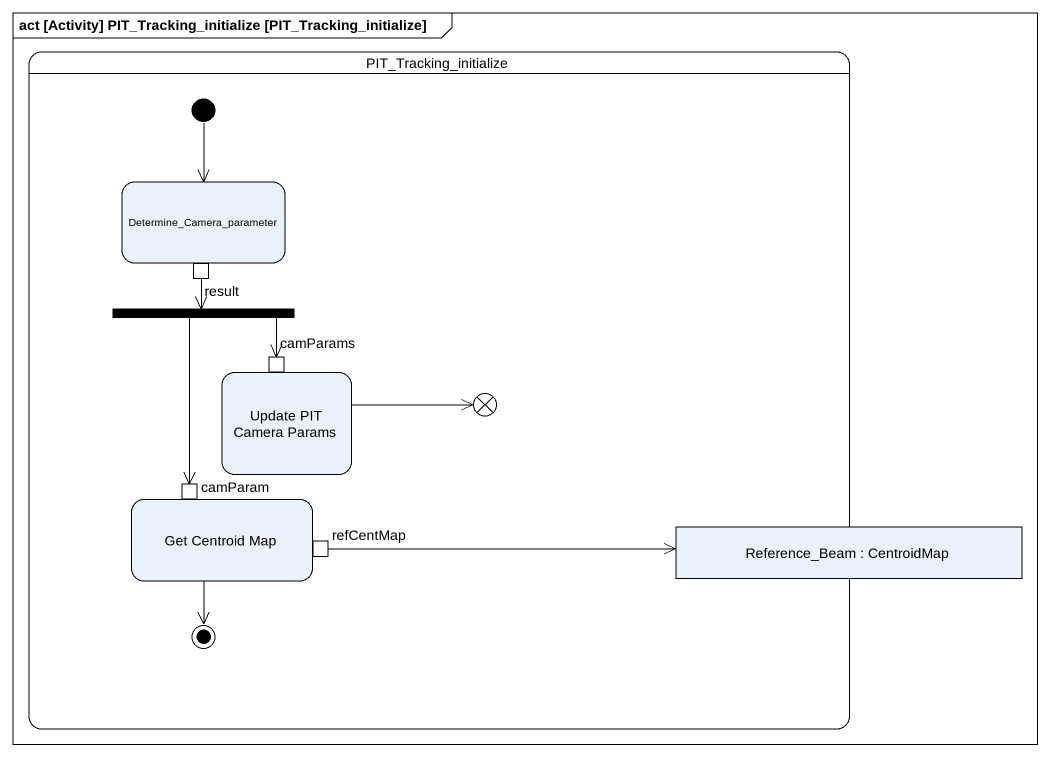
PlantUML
@startuml
mainframe act [Activity] PIT_Tracking_initialize [PIT_Tracking_initialize]
hide empty description
state PIT_Tracking_initialize {
  state Determine_Camera_parameter {
    state result <<outputPin>>
  }
  state fork1 <<fork>>
  state "Update PIT Camera Params" as Update_PIT_Camera_Params {
    state camParams <<inputPin>>
  }
  state flowfinal1 <<end>>
  state "Get Centroid Map" as Get_Centroid_Map {
    state camParam <<inputPin>>
    state refCentMap <<outputPin>>
  }
  state "Reference_Beam : CentroidMap" as Reference_Beam <<object>>
  [*] --> Determine_Camera_parameter
  Get_Centroid_Map --> [*]
}
result --> fork1
fork1 --> camParams
fork1 --> camParam
Update_PIT_Camera_Params -right-> flowfinal1
refCentMap -right-> Reference_Beam
@enduml
